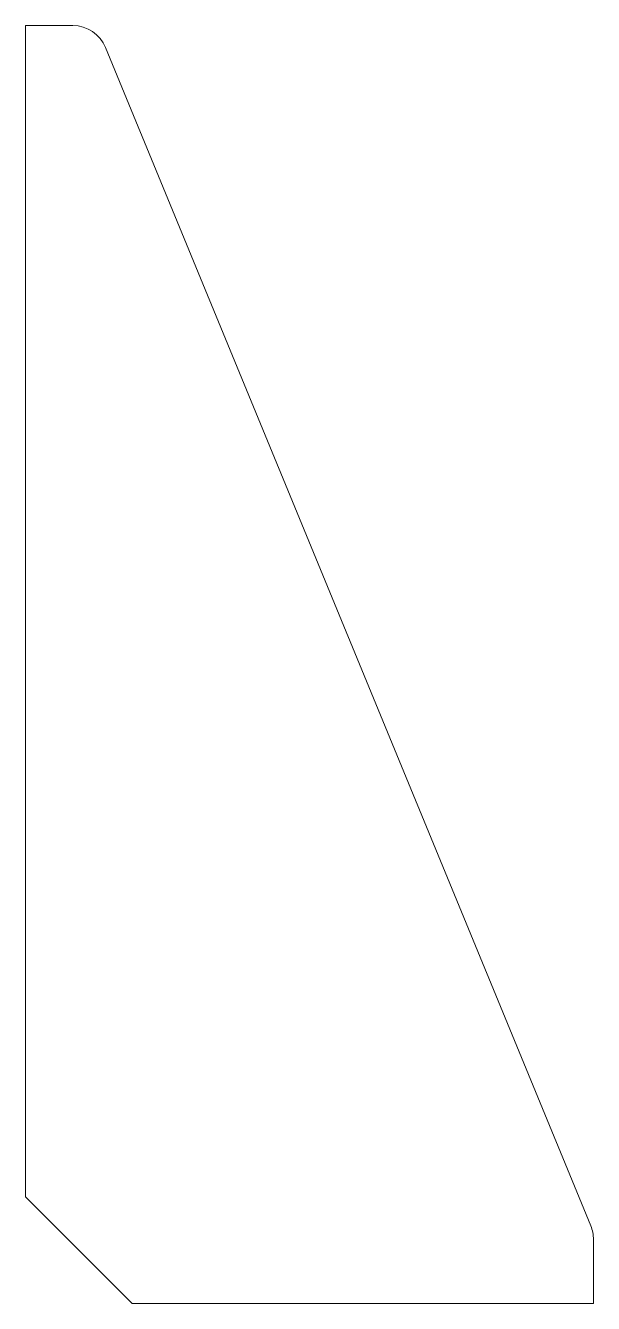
# Model space of a CAD drawing. Header units: millimetres. Extents: x 786 to 866, y 2 to 182.
import ezdxf

# ---------------------------------------------------------------- set-up
doc = ezdxf.new("R2010")
doc.units = ezdxf.units.MM

msp = doc.modelspace()

# ---------------------------------------------------------------- linework, layer by layer
at = {"color": 7, "linetype": 'Continuous', "lineweight": 15}
for p, q in [((792.65, 181.7), (786, 181.7)), ((786, 181.7), (786, 16.7)), ((865.62, 12.61), (797.27, 178.6)), ((786, 16.7), (801, 1.7)), ((866, 1.7), (866, 10.71)), ((801, 1.7), (866, 1.7))]:
    msp.add_line(p, q, dxfattribs=at)
for centre, start, end in [((792.65, 176.7), 22.3801, 90), ((861, 10.71), 0, 22.3801)]:
    msp.add_arc(centre, 5, start, end, dxfattribs=at)

doc.saveas('drawing.dxf')
